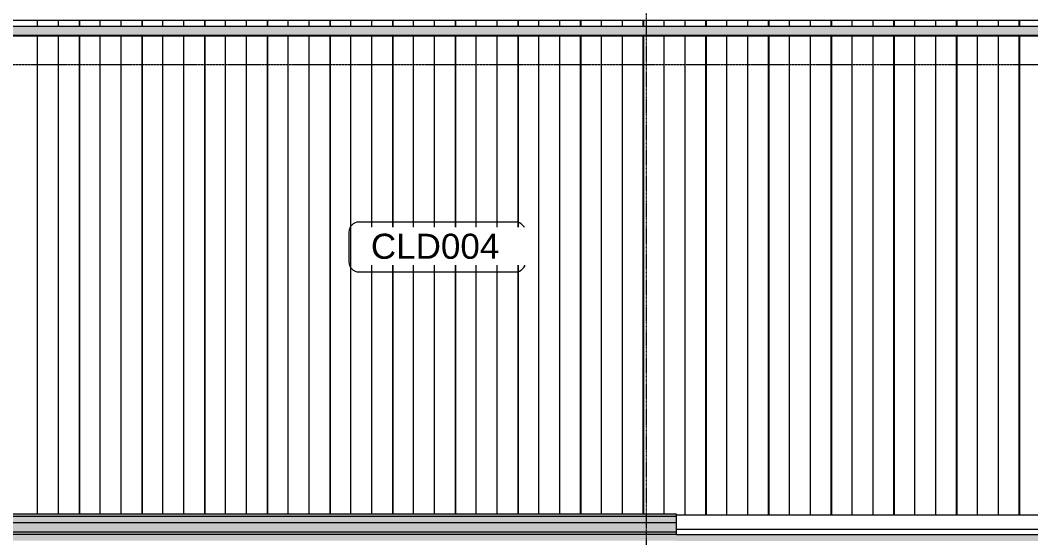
# Model space of a CAD drawing. Header units: millimetres. Extents: x -2361666 to -2009843, y -375 to 29863.
# Drawn here: x -2083591 to -2067463, y 7650 to 15906 of the extents above; entities that cross this region are included whole.
import ezdxf

# ---------------------------------------------------------------- set-up
doc = ezdxf.new("R2010")
doc.units = ezdxf.units.MM
doc.linetypes.add('AEC_Center', pattern=[24, 12, -4, 4, -4])
doc.linetypes.add('Grid Line', pattern=[21, 12, -3, 3, -3])
for name, color, linetype, lineweight in [('A-ANNO-KEYN', 231, 'Continuous', 5), ('A-FLOR-LEVL', 51, 'Continuous', 5), ('A-ROOF', 132, 'Continuous', 5), ('A-ROOF-OTLN', 132, 'Continuous', 5), ('A-ROOF-PATT', 132, 'Continuous', 5), ('A-WALL', 113, 'Continuous', 5), ('A-WALL-PATT', 111, 'Continuous', 5), ('S-GRID', 1, 'Continuous', 5)]:
    doc.layers.add(name, color=color, linetype=linetype, lineweight=lineweight)
doc.styles.add('Arial_2', font='arial.ttf', dxfattribs={"height": 400})

# ---------------------------------------------------------------- blocks, each defined once
blk = doc.blocks.new('T-Keynote-ANZRS - Keynote Value _2mm Opaque_ box-1903833-SOUTH EAST - PART C')
at = {"layer": 'A-ANNO-KEYN'}
for p, q in [((-1584450, 9920), (-1586949, 9920)), ((-1587109, 9760), (-1587109, 9286)), ((-1584290, 9286), (-1584290, 9760)), ((-1586949, 9126), (-1584450, 9126))]:
    blk.add_line(p, q, dxfattribs=at)
for centre, start, end in [((-1586949, 9760), 90, 180), ((-1584450, 9760), 0, 90), ((-1586949, 9286), 180, 270), ((-1584450, 9286), 270, 0)]:
    blk.add_arc(centre, 160, start, end, dxfattribs=at)

msp = doc.modelspace()

# ---------------------------------------------------------------- hatches: boundary and pattern name
at = {"layer": 'A-ROOF'}
msp.add_hatch(color=256, dxfattribs=at).paths.add_polyline_path([(-2027272, 15900), (-2027265, 15902), (-2025016, 15903), (-2025011, 15905), (-2024705, 15902), (-2024705, 15912), (-2115596, 15912), (-2115596, 15909), (-2115296, 15911), (-2115280, 15900), (-2027646, 15900)])
h = msp.add_hatch(color=256, dxfattribs=at)
h.paths.add_polyline_path([(-2073116, 7993), (-2073116, 8028), (-2094174, 8028), (-2094174, 7993), (-2073281, 7993)])
h.paths.add_polyline_path([(-2113274, 7993), (-2111150, 7993), (-2111150, 8028), (-2115460, 8028), (-2115460, 7993), (-2114107, 7993)])
h = msp.add_hatch(color=256, dxfattribs=at)
h.paths.add_polyline_path([(-2073281, 7893), (-2073116, 7893), (-2073116, 7993), (-2094174, 7993), (-2094174, 7893), (-2073490, 7893)])
h.paths.add_polyline_path([(-2115460, 7893), (-2111150, 7893), (-2111150, 7993), (-2115460, 7993), (-2115460, 7899)])
h = msp.add_hatch(color=256, dxfattribs=at)
h.paths.add_polyline_path([(-2073116, 7743), (-2073116, 7893), (-2094174, 7893), (-2094174, 7743), (-2073281, 7743)])
h.paths.add_polyline_path([(-2112631, 7743), (-2111150, 7743), (-2111150, 7893), (-2115460, 7893), (-2115460, 7743), (-2113274, 7743)])
h = msp.add_hatch(color=256, dxfattribs=at)
h.paths.add_polyline_path([(-2085646, 7708), (-2073116, 7708), (-2073116, 7743), (-2094174, 7743), (-2094174, 7708), (-2085779, 7708)])
h.paths.add_polyline_path([(-2111194, 7708), (-2111150, 7708), (-2111150, 7743), (-2115460, 7743), (-2115460, 7708), (-2111608, 7708)])
h = msp.add_hatch(color=256, dxfattribs=at)
h.paths.add_polyline_path([(-2037454, 7600), (-2025601, 7601), (-2025892, 7697), (-2073116, 7697), (-2073116, 7708), (-2094174, 7708), (-2094646, 7696), (-2111119, 7697), (-2111150, 7708), (-2115458, 7708), (-2115458, 7603), (-2111150, 7602), (-2111143, 7600), (-2094273, 7600), (-2094111, 7603), (-2073117, 7603), (-2073117, 7600), (-2037871, 7600)])
h.paths.add_polyline_path([(-2063186, 7600), (-2063173, 7603), (-2063161, 7603)])
at = {"layer": 'A-ROOF-OTLN'}
h = msp.add_hatch(color=256, dxfattribs=at)
h.paths.add_polyline_path([(-2084946, 15665), (-2044909, 15665), (-2044589, 15807), (-2093749, 15807), (-2093743, 15665), (-2088279, 15665)])
h.paths.add_polyline_path([(-2115511, 15665), (-2101255, 15665), (-2101354, 15807), (-2115593, 15807), (-2115593, 15665)])
h = msp.add_hatch(color=256, dxfattribs=at)
h.paths.add_polyline_path([(-2083646, 15651), (-2044941, 15651), (-2044909, 15665), (-2093743, 15665), (-2093743, 15651), (-2083696, 15651)])
h.paths.add_polyline_path([(-2115506, 15651), (-2101245, 15651), (-2101255, 15665), (-2115593, 15665), (-2115593, 15651)])
at = {"layer": 'A-ROOF-PATT'}
h = msp.add_hatch(dxfattribs=at)
h.set_pattern_fill('FP_266', color=256, style=0, pattern_type=2)
h.set_pattern_definition([(0, (-2103748.55, -119753.97), (0, 333), [])])
h.paths.add_polyline_path([(-2042245, 7697), (-2025892, 7697), (-2025892, 8017), (-2073116, 8017), (-2073116, 7697), (-2042454, 7697)])
at = {"layer": 'A-WALL-PATT'}
h = msp.add_hatch(dxfattribs=at)
h.set_pattern_fill('FP_316', color=256, style=0, pattern_type=2)
h.set_pattern_definition([(90, (-2083646.32, 5200), (-333, 2e-14), [])])
h.paths.add_polyline_path([(-2082646, 8028), (-2082646, 15651), (-2083646, 15651), (-2083646, 8028), (-2083279, 8028)])
h.paths.add_polyline_path([(-2083646, 15807), (-2082646, 15807), (-2082646, 15900), (-2083646, 15900), (-2083646, 15857)])
h = msp.add_hatch(dxfattribs=at)
h.set_pattern_fill('FP_315', color=256, style=0, pattern_type=2)
h.set_pattern_definition([(90, (-2082646.32, 5200), (-333, 2e-14), [])])
h.paths.add_polyline_path([(-2081646, 8028), (-2081646, 15651), (-2082646, 15651), (-2082646, 8028), (-2082446, 8028)])
h.paths.add_polyline_path([(-2082646, 15807), (-2081646, 15807), (-2081646, 15900), (-2082646, 15900), (-2082646, 15857)])
h = msp.add_hatch(dxfattribs=at)
h.set_pattern_fill('FP_314', color=256, style=0, pattern_type=2)
h.set_pattern_definition([(90, (-2081646.32, 5200), (-333, 2e-14), [])])
h.paths.add_polyline_path([(-2081646, 8028), (-2080646, 8028), (-2080646, 15651), (-2081646, 15651), (-2081646, 8111)])
h.paths.add_polyline_path([(-2081646, 15807), (-2080646, 15807), (-2080646, 15900), (-2081646, 15900), (-2081646, 15857)])
h = msp.add_hatch(dxfattribs=at)
h.set_pattern_fill('FP_313', color=256, style=0, pattern_type=2)
h.set_pattern_definition([(90, (-2080646.32, 5200), (-333, 2e-14), [])])
h.paths.add_polyline_path([(-2079646, 8028), (-2079646, 15651), (-2080646, 15651), (-2080646, 8028), (-2079947, 8028)])
h.paths.add_polyline_path([(-2080646, 15807), (-2079646, 15807), (-2079646, 15900), (-2080646, 15900), (-2080646, 15857)])
h = msp.add_hatch(dxfattribs=at)
h.set_pattern_fill('FP_312', color=256, style=0, pattern_type=2)
h.set_pattern_definition([(90, (-2079646.32, 5200), (-333, 2e-14), [])])
h.paths.add_polyline_path([(-2078646, 8028), (-2078646, 15651), (-2079646, 15651), (-2079646, 8028), (-2079114, 8028)])
h.paths.add_polyline_path([(-2079646, 15807), (-2078646, 15807), (-2078646, 15900), (-2079646, 15900), (-2079646, 15857)])
h = msp.add_hatch(dxfattribs=at)
h.set_pattern_fill('FP_311', color=256, style=0, pattern_type=2)
h.set_pattern_definition([(90, (-2078646.32, 5200), (-333, 2e-14), [])])
h.paths.add_polyline_path([(-2078280, 8028), (-2077646, 8028), (-2077646, 15651), (-2078646, 15651), (-2078646, 8028)])
h.paths.add_polyline_path([(-2077646, 15807), (-2077646, 15900), (-2078646, 15900), (-2078646, 15807)])
h = msp.add_hatch(dxfattribs=at)
h.set_pattern_fill('FP_310', color=256, style=0, pattern_type=2)
h.set_pattern_definition([(90, (-2077646.32, 5200), (-333, 2e-14), [])])
h.paths.add_polyline_path([(-2076646, 8028), (-2076646, 15651), (-2077646, 15651), (-2077646, 8028), (-2077447, 8028)])
h.paths.add_polyline_path([(-2077646, 15807), (-2076646, 15807), (-2076646, 15900), (-2077646, 15900), (-2077646, 15857)])
h = msp.add_hatch(dxfattribs=at)
h.set_pattern_fill('FP_309', color=256, style=0, pattern_type=2)
h.set_pattern_definition([(90, (-2076646.32, 5200), (-333, 2e-14), [])])
h.paths.add_polyline_path([(-2076614, 8028), (-2075646, 8028), (-2075646, 15651), (-2076646, 15651), (-2076646, 8028)])
h.paths.add_polyline_path([(-2076646, 15807), (-2075646, 15807), (-2075646, 15900), (-2076646, 15900), (-2076646, 15857)])
h = msp.add_hatch(dxfattribs=at)
h.set_pattern_fill('FP_308', color=256, style=0, pattern_type=2)
h.set_pattern_definition([(90, (-2075646.32, 5200), (-333, 2e-14), [])])
h.paths.add_polyline_path([(-2074948, 8028), (-2074646, 8028), (-2074646, 15651), (-2075646, 15651), (-2075646, 8028)])
h.paths.add_polyline_path([(-2075646, 15807), (-2074646, 15807), (-2074646, 15900), (-2075646, 15900), (-2075646, 15857)])
h = msp.add_hatch(dxfattribs=at)
h.set_pattern_fill('FP_307', color=256, style=0, pattern_type=2)
h.set_pattern_definition([(90, (-2074646.32, 5200), (-333, 2e-14), [])])
h.paths.add_polyline_path([(-2074114, 8028), (-2073646, 8028), (-2073646, 15651), (-2074646, 15651), (-2074646, 8028)])
h.paths.add_polyline_path([(-2073646, 15807), (-2073646, 15900), (-2074646, 15900), (-2074646, 15807), (-2074114, 15807)])
h = msp.add_hatch(dxfattribs=at)
h.set_pattern_fill('FP_306', color=256, style=0, pattern_type=2)
h.set_pattern_definition([(90, (-2073646.32, 5200), (-333, 2e-14), [])])
h.paths.add_polyline_path([(-2072646, 8017), (-2072646, 15651), (-2073646, 15651), (-2073646, 8028), (-2073116, 8028), (-2073116, 8017)])
h.paths.add_polyline_path([(-2073646, 15807), (-2072646, 15807), (-2072646, 15900), (-2073646, 15900), (-2073646, 15857)])
h = msp.add_hatch(dxfattribs=at)
h.set_pattern_fill('FP_305', color=256, style=0, pattern_type=2)
h.set_pattern_definition([(90, (-2072646.32, 5200), (-333, 2e-14), [])])
h.paths.add_polyline_path([(-2072448, 8017), (-2071646, 8017), (-2071646, 15651), (-2072646, 15651), (-2072646, 8017)])
h.paths.add_polyline_path([(-2072646, 15807), (-2071646, 15807), (-2071646, 15900), (-2072646, 15900), (-2072646, 15857)])
h = msp.add_hatch(dxfattribs=at)
h.set_pattern_fill('FP_304', color=256, style=0, pattern_type=2)
h.set_pattern_definition([(90, (-2071646.32, 5200), (-333, 2e-14), [])])
h.paths.add_polyline_path([(-2070646, 8017), (-2070646, 15651), (-2071646, 15651), (-2071646, 8017), (-2071615, 8017)])
h.paths.add_polyline_path([(-2071646, 15807), (-2070646, 15807), (-2070646, 15900), (-2071646, 15900), (-2071646, 15857)])
h = msp.add_hatch(dxfattribs=at)
h.set_pattern_fill('FP_303', color=256, style=0, pattern_type=2)
h.set_pattern_definition([(90, (-2070646.32, 5200), (-333, 2e-14), [])])
h.paths.add_polyline_path([(-2069949, 8017), (-2069646, 8017), (-2069646, 15651), (-2070646, 15651), (-2070646, 8017)])
h.paths.add_polyline_path([(-2069646, 15807), (-2069646, 15900), (-2070646, 15900), (-2070646, 15807)])
h = msp.add_hatch(dxfattribs=at)
h.set_pattern_fill('FP_302', color=256, style=0, pattern_type=2)
h.set_pattern_definition([(90, (-2069646.32, 5200), (-333, 2e-14), [])])
h.paths.add_polyline_path([(-2069115, 8017), (-2068646, 8017), (-2068646, 15651), (-2069646, 15651), (-2069646, 8017)])
h.paths.add_polyline_path([(-2068646, 15807), (-2068646, 15900), (-2069646, 15900), (-2069646, 15807)])
h = msp.add_hatch(dxfattribs=at)
h.set_pattern_fill('FP_301', color=256, style=0, pattern_type=2)
h.set_pattern_definition([(90, (-2068646.32, 5200), (-333, 2e-14), [])])
h.paths.add_polyline_path([(-2067646, 8017), (-2067646, 15651), (-2068646, 15651), (-2068646, 8017), (-2068282, 8017)])
h.paths.add_polyline_path([(-2068646, 15807), (-2067646, 15807), (-2067646, 15900), (-2068646, 15900), (-2068646, 15857)])
h = msp.add_hatch(dxfattribs=at)
h.set_pattern_fill('FP_300', color=256, style=0, pattern_type=2)
h.set_pattern_definition([(90, (-2067646.32, 5200), (-333, 2e-14), [])])
h.paths.add_polyline_path([(-2067449, 8017), (-2066646, 8017), (-2066646, 15651), (-2067646, 15651), (-2067646, 8017)])
h.paths.add_polyline_path([(-2066646, 15807), (-2066646, 15900), (-2067646, 15900), (-2067646, 15807)])

# ---------------------------------------------------------------- linework, layer by layer
at = {"layer": 'A-FLOR-LEVL', "linetype": 'AEC_Center'}
msp.add_line((-2127298, 15200), (-2009843, 15200), dxfattribs=at)
at = {"layer": 'A-ROOF', "color": 250, "lineweight": 13}
for p, q in [((-2073116, 8028), (-2094174, 8028)), ((-2073116, 7708), (-2073116, 8028)), ((-2094174, 7708), (-2073116, 7708))]:
    msp.add_line(p, q, dxfattribs=at)
at = {"layer": 'A-ROOF'}
for p, q in [((-2094174, 7993), (-2073116, 7993)), ((-2073116, 8017), (-2025892, 8017)), ((-2094174, 7893), (-2073116, 7893)), ((-2094174, 7743), (-2073116, 7743)), ((-2073116, 7697), (-2073116, 7708)), ((-2025892, 7697), (-2073116, 7697))]:
    msp.add_line(p, q, dxfattribs=at)
at = {"layer": 'A-ROOF-OTLN'}
for p, q in [((-2044589, 15807), (-2093749, 15807)), ((-2093743, 15665), (-2044909, 15665)), ((-2044941, 15651), (-2093743, 15651))]:
    msp.add_line(p, q, dxfattribs=at)
at = {"layer": 'A-WALL'}
for p, q in [((-2079646, 15900), (-2084646, 15900)), ((-2082646, 15900), (-2082646, 15807)), ((-2081646, 15900), (-2081646, 15807)), ((-2080646, 15900), (-2080646, 15807)), ((-2072646, 15900), (-2079646, 15900)), ((-2079646, 15900), (-2079646, 15807)), ((-2078646, 15900), (-2078646, 15807)), ((-2077646, 15900), (-2077646, 15807)), ((-2076646, 15900), (-2076646, 15807)), ((-2075646, 15900), (-2075646, 15807)), ((-2074646, 15900), (-2074646, 15807)), ((-2073646, 15900), (-2073646, 15807)), ((-2066646, 15900), (-2072646, 15900)), ((-2072646, 15900), (-2072646, 15807)), ((-2071646, 15900), (-2071646, 15807)), ((-2070646, 15900), (-2070646, 15807)), ((-2069646, 15900), (-2069646, 15807)), ((-2068646, 15900), (-2068646, 15807)), ((-2067646, 15900), (-2067646, 15807)), ((-2082646, 15651), (-2082646, 8028)), ((-2081646, 15651), (-2081646, 8028)), ((-2080646, 15651), (-2080646, 8028)), ((-2079646, 15651), (-2079646, 8028)), ((-2078646, 15651), (-2078646, 8028)), ((-2077646, 15651), (-2077646, 8028)), ((-2076646, 15651), (-2076646, 8028)), ((-2075646, 15651), (-2075646, 8028)), ((-2074646, 15651), (-2074646, 8028)), ((-2073646, 15651), (-2073646, 8028)), ((-2072646, 15651), (-2072646, 8017)), ((-2071646, 15651), (-2071646, 8017)), ((-2070646, 15651), (-2070646, 8017)), ((-2069646, 15651), (-2069646, 8017)), ((-2068646, 15651), (-2068646, 8017)), ((-2067646, 15651), (-2067646, 8017))]:
    msp.add_line(p, q, dxfattribs=at)
at = {"layer": 'S-GRID', "linetype": 'Grid Line'}
msp.add_line((-2073596, -305), (-2073596, 24961), dxfattribs=at)

# ---------------------------------------------------------------- block references
at = {"layer": 'A-ANNO-KEYN'}
msp.add_blockref('T-Keynote-ANZRS - Keynote Value _2mm Opaque_ box-1903833-SOUTH EAST - PART C', (-491237, 2765), dxfattribs=at)

# ---------------------------------------------------------------- next in the draw order: texts
at = {"layer": 'A-ANNO-KEYN', "insert": (-2077995, 12500), "char_height": 400, "width": 2533.33, "attachment_point": 1, "style": 'Arial_2', "bg_fill": 3, "box_fill_scale": 1.25, "bg_fill_color": 256, "bg_fill_true_color": 13158600, "bg_fill_transparency": 0}
msp.add_mtext('CLD004', dxfattribs=at)

doc.saveas('drawing.dxf')
